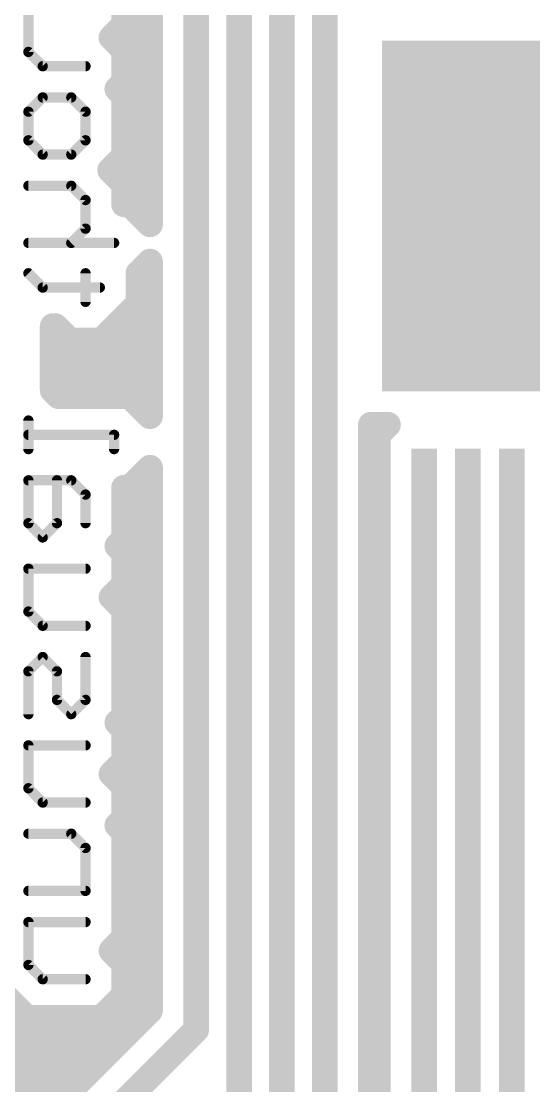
# Model space of a CAD drawing. Extents: x 0 to 60.4, y 0 to 60.5.
# Drawn here: x 19.38 to 26.98, y 17.33 to 33.11 of the extents above; entities that cross this region are included whole.
import ezdxf

# ---------------------------------------------------------------- set-up
doc = ezdxf.new("R2010")
doc.units = 0
doc.layers.add('16', color=175, linetype='CONTINUOUS')

# ---------------------------------------------------------------- blocks, each defined once
blk = doc.blocks.new('RECT')
blk.add_solid([(-0.5, -0.5), (0.5, -0.5), (-0.5, 0.5), (0.5, 0.5)])

msp = doc.modelspace()

# ---------------------------------------------------------------- linework, layer by layer
at = {"layer": '16'}
for points, const_width in [([(21.971, 36.195), (21.971, 18.161)], 0.381), ([(22.606, 35.814), (22.606, 16.256)], 0.381), ([(23.241, 35.433), (23.241, 14.351)], 0.381), ([(23.876, 35.052), (23.876, 12.446)], 0.381), ([(21.2852, 34.7887), (21.2852, 30.1016)], 0.381), ([(20.9007, 33.0558), (20.9007, 33.5292)], 0.381), ([(19.4818, 32.657), (19.4818, 33.2925)], 0.1524), ([(20.9007, 33.147), (21.2852, 33.147)], 0.381), ([(20.7137, 32.8688), (20.9007, 33.0558)], 0.381), ([(20.9007, 32.6818), (20.7137, 32.8688)], 0.381), ([(20.8165, 32.766), (21.2852, 32.766)], 0.381), ([(20.9007, 32.2084), (20.9007, 32.6818)], 0.381), ([(19.6936, 32.4451), (19.4818, 32.657)], 0.1524), ([(20.3292, 32.4451), (19.6936, 32.4451)], 0.1524), ([(20.9007, 32.385), (21.2852, 32.385)], 0.381), ([(20.8003, 32.108), (20.9007, 32.2084)], 0.381), ([(20.9007, 32.0077), (20.8003, 32.108)], 0.381), ([(20.9007, 31.584), (20.9007, 32.0077)], 0.381), ([(20.9007, 32.004), (21.2852, 32.004)], 0.381), ([(19.4818, 31.7709), (19.6936, 31.9828)], 0.1524), ([(19.6936, 31.9828), (20.1173, 31.9828)], 0.1524), ([(20.1173, 31.9828), (20.3292, 31.7709)], 0.1524), ([(19.4818, 31.3472), (19.4818, 31.7709)], 0.1524), ([(20.3292, 31.7709), (20.3292, 31.3472)], 0.1524), ([(20.9007, 31.623), (21.2852, 31.623)], 0.381), ([(20.9007, 31.3448), (20.9007, 31.584)], 0.381), ([(20.9007, 31.584), (20.9007, 31.584)], 0.381), ([(19.6936, 31.1354), (19.4818, 31.3472)], 0.1524), ([(20.3292, 31.3472), (20.1173, 31.1354)], 0.1524), ([(20.9007, 31.1105), (20.9007, 31.3448)], 0.381), ([(20.9007, 31.242), (21.2852, 31.242)], 0.381), ([(20.6944, 30.9042), (20.8927, 31.1026)], 0.381), ([(20.8927, 31.1026), (20.9007, 31.1105)], 0.381), ([(20.9007, 31.1105), (20.9007, 31.1105)], 0.381), ([(20.1173, 31.1354), (19.6936, 31.1354)], 0.1524), ([(20.9007, 30.6979), (20.6944, 30.9042)], 0.381), ([(20.7376, 30.861), (21.2852, 30.861)], 0.381), ([(20.9007, 30.3972), (20.9007, 30.6979)], 0.381), ([(20.1173, 30.6731), (19.4818, 30.6731)], 0.1524), ([(20.3292, 30.4612), (20.1173, 30.6731)], 0.1524), ([(20.9007, 30.48), (21.2852, 30.48)], 0.381), ([(20.3292, 30.0375), (20.3292, 30.4612)], 0.1524), ([(20.9896, 30.3972), (20.9007, 30.3972)], 0.381), ([(21.2852, 30.1016), (20.9896, 30.3972)], 0.381), ([(20.1173, 29.8257), (20.3292, 30.0375)], 0.1524), ([(20.7529, 29.8257), (19.4818, 29.8257)], 0.1524), ([(21.1125, 29.3771), (21.2852, 29.5498)], 0.381), ([(21.2852, 29.5498), (21.2852, 27.2574)], 0.381), ([(21.1125, 28.9276), (21.1125, 29.3771)], 0.381), ([(21.1125, 29.337), (21.2852, 29.337)], 0.381), ([(19.6936, 29.1644), (19.4818, 29.3762)], 0.1524), ([(20.3292, 28.9525), (20.3292, 29.3762)], 0.1524), ([(20.541, 29.1644), (19.6936, 29.1644)], 0.1524), ([(20.9007, 28.7158), (21.1125, 28.9276)], 0.381), ([(21.1125, 28.956), (21.2852, 28.956)], 0.381), ([(20.5659, 28.381), (20.9007, 28.7158)], 0.381), ([(20.9007, 28.7158), (20.9007, 28.7158)], 0.381), ([(19.8415, 27.6419), (19.8415, 28.5929)], 0.381), ([(19.8415, 28.5929), (19.8806, 28.5929)], 0.381), ([(19.8415, 28.575), (19.8985, 28.575)], 0.381), ([(19.8806, 28.5929), (20.0925, 28.381)], 0.381), ([(20.7599, 28.575), (21.2852, 28.575)], 0.381), ([(20.0925, 28.381), (20.5659, 28.381)], 0.381), ([(19.8415, 28.194), (21.2852, 28.194)], 0.381), ([(19.8415, 27.813), (21.2852, 27.813)], 0.381), ([(19.9304, 27.553), (19.8415, 27.6419)], 0.381), ([(20.9896, 27.553), (19.9304, 27.553)], 0.381), ([(21.2852, 27.2574), (20.9896, 27.553)], 0.381), ([(21.1106, 27.432), (21.2852, 27.432)], 0.381), ([(24.5618, 12.3096), (24.5618, 27.1307)], 0.381), ([(24.5618, 27.1307), (24.8147, 27.1307)], 0.381), ([(24.8147, 27.1307), (24.6652, 26.9812)], 0.381), ([(19.4818, 26.7696), (19.4818, 27.1933)], 0.1524), ([(24.5618, 27.051), (24.735, 27.051)], 0.381), ([(24.6652, 26.9812), (24.6652, 11.6651)], 0.381), ([(20.7529, 26.9815), (19.4818, 26.9815)], 0.1524), ([(20.7529, 26.7696), (20.7529, 26.9815)], 0.1524), ([(24.5618, 26.67), (24.6652, 26.67)], 0.381), ([(20.9896, 26.1981), (21.2852, 26.4937)], 0.381), ([(21.2852, 26.4937), (21.2852, 18.4451)], 0.381), ([(20.1173, 26.3073), (19.4818, 26.3073)], 0.1524), ([(19.4818, 26.3073), (19.4818, 25.6718)], 0.1524), ([(19.9055, 25.6718), (19.9055, 26.3073)], 0.1524), ([(20.3292, 26.0955), (20.1173, 26.3073)], 0.1524), ([(20.9007, 25.435), (20.9007, 26.1981)], 0.381), ([(20.9007, 26.1981), (20.9896, 26.1981)], 0.381), ([(21.0805, 26.289), (21.2852, 26.289)], 0.381), ([(24.5618, 26.289), (24.6652, 26.289)], 0.381), ([(25.351, 26.276), (25.351, 11.381)], 0.381), ([(26.001, 26.276), (26.001, 9.491)], 0.381), ([(26.651, 26.276), (26.651, 7.601)], 0.381), ([(20.3292, 25.6718), (20.3292, 26.0955)], 0.1524), ([(20.9007, 25.908), (21.2852, 25.908)], 0.381), ([(24.5618, 25.908), (24.6652, 25.908)], 0.381), ([(19.4818, 25.6718), (19.6936, 25.4599)], 0.1524), ([(19.6936, 25.4599), (19.9055, 25.6718)], 0.1524), ([(20.8003, 25.3347), (20.9007, 25.435)], 0.381), ([(20.9007, 25.527), (21.2852, 25.527)], 0.381), ([(24.5618, 25.527), (24.6652, 25.527)], 0.381), ([(20.9007, 25.2343), (20.8003, 25.3347)], 0.381), ([(20.9007, 24.7609), (20.9007, 25.2343)], 0.381), ([(20.9007, 25.146), (21.2852, 25.146)], 0.381), ([(24.5618, 25.146), (24.6652, 25.146)], 0.381), ([(19.4818, 24.362), (19.4818, 24.9976)], 0.1524), ([(19.4818, 24.9976), (20.3292, 24.9976)], 0.1524), ([(20.7137, 24.5739), (20.9007, 24.7609)], 0.381), ([(20.9007, 24.765), (21.2852, 24.765)], 0.381), ([(24.5618, 24.765), (24.6652, 24.765)], 0.381), ([(20.9007, 24.3869), (20.7137, 24.5739)], 0.381), ([(20.9007, 23.289), (20.9007, 24.3869)], 0.381), ([(20.9007, 24.384), (21.2852, 24.384)], 0.381), ([(24.5618, 24.384), (24.6652, 24.384)], 0.381), ([(19.6936, 24.1502), (19.4818, 24.362)], 0.1524), ([(20.3292, 24.1502), (19.6936, 24.1502)], 0.1524), ([(20.9007, 24.003), (21.2852, 24.003)], 0.381), ([(24.5618, 24.003), (24.6652, 24.003)], 0.381), ([(19.4818, 23.476), (19.6936, 23.6879)], 0.1524), ([(19.6936, 23.6879), (19.9055, 23.476)], 0.1524), ([(20.3292, 23.0523), (20.3292, 23.6879)], 0.1524), ([(20.9007, 23.622), (21.2852, 23.622)], 0.381), ([(24.5618, 23.622), (24.6652, 23.622)], 0.381), ([(19.4818, 22.8405), (19.4818, 23.476)], 0.1524), ([(19.9055, 23.476), (19.9055, 23.0523)], 0.1524), ([(20.9007, 23.0547), (20.9007, 23.289)], 0.381), ([(20.9007, 23.289), (20.9007, 23.289)], 0.381), ([(20.9007, 23.241), (21.2852, 23.241)], 0.381), ([(24.5618, 23.241), (24.6652, 23.241)], 0.381), ([(20.9007, 22.8156), (20.9007, 23.0547)], 0.381), ([(19.9055, 23.0523), (20.1173, 22.8405)], 0.1524), ([(20.1173, 22.8405), (20.3292, 23.0523)], 0.1524), ([(20.9007, 22.86), (21.2852, 22.86)], 0.381), ([(24.5618, 22.86), (24.6652, 22.86)], 0.381), ([(20.8003, 22.7152), (20.9007, 22.8156)], 0.381), ([(20.9007, 22.6149), (20.8003, 22.7152)], 0.381), ([(20.9007, 22.1414), (20.9007, 22.6149)], 0.381), ([(20.9007, 22.479), (21.2852, 22.479)], 0.381), ([(24.5618, 22.479), (24.6652, 22.479)], 0.381), ([(19.4818, 21.7426), (19.4818, 22.3781)], 0.1524), ([(19.4818, 22.3781), (20.3292, 22.3781)], 0.1524), ([(20.7137, 21.9544), (20.9007, 22.1414)], 0.381), ([(20.8573, 22.098), (21.2852, 22.098)], 0.381), ([(24.5618, 22.098), (24.6652, 22.098)], 0.381), ([(20.9007, 21.7675), (20.7137, 21.9544)], 0.381), ([(20.9007, 21.294), (20.9007, 21.7675)], 0.381), ([(19.6936, 21.5307), (19.4818, 21.7426)], 0.1524), ([(20.9007, 21.717), (21.2852, 21.717)], 0.381), ([(24.5618, 21.717), (24.6652, 21.717)], 0.381), ([(20.3292, 21.5307), (19.6936, 21.5307)], 0.1524), ([(20.8003, 21.1936), (20.9007, 21.294)], 0.381), ([(20.9007, 21.336), (21.2852, 21.336)], 0.381), ([(24.5618, 21.336), (24.6652, 21.336)], 0.381), ([(20.9007, 21.0933), (20.8003, 21.1936)], 0.381), ([(20.1173, 21.0684), (19.4818, 21.0684)], 0.1524), ([(20.3292, 20.8566), (20.1173, 21.0684)], 0.1524), ([(20.9007, 19.522), (20.9007, 21.0933)], 0.381), ([(20.9007, 20.955), (21.2852, 20.955)], 0.381), ([(24.5618, 20.955), (24.6652, 20.955)], 0.381), ([(20.3292, 20.221), (20.3292, 20.8566)], 0.1524), ([(20.9007, 20.574), (21.2852, 20.574)], 0.381), ([(24.5618, 20.574), (24.6652, 20.574)], 0.381), ([(20.9007, 20.193), (21.2852, 20.193)], 0.381), ([(24.5618, 20.193), (24.6652, 20.193)], 0.381), ([(19.4818, 20.221), (20.3292, 20.221)], 0.1524), ([(20.9007, 19.812), (21.2852, 19.812)], 0.381), ([(24.5618, 19.812), (24.6652, 19.812)], 0.381), ([(19.4818, 19.1231), (19.4818, 19.7587)], 0.1524), ([(19.4818, 19.7587), (20.3292, 19.7587)], 0.1524), ([(20.7137, 19.335), (20.9007, 19.522)], 0.381), ([(20.8097, 19.431), (21.2852, 19.431)], 0.381), ([(24.5618, 19.431), (24.6652, 19.431)], 0.381), ([(20.9007, 19.148), (20.7137, 19.335)], 0.381), ([(20.9007, 18.6746), (20.9007, 19.148)], 0.381), ([(19.6936, 18.9113), (19.4818, 19.1231)], 0.1524), ([(20.9007, 19.05), (21.2852, 19.05)], 0.381), ([(24.5618, 19.05), (24.6652, 19.05)], 0.381), ([(18.9103, 18.8864), (19.2451, 18.5516)], 0.381), ([(20.3292, 18.9113), (19.6936, 18.9113)], 0.1524), ([(20.5659, 18.3398), (20.9007, 18.6746)], 0.381), ([(20.8951, 18.669), (21.2852, 18.669)], 0.381), ([(24.5618, 18.669), (24.6652, 18.669)], 0.381), ([(21.2852, 18.4451), (11.6412, 8.8011)], 0.381), ([(19.2451, 18.5516), (19.4569, 18.3398)], 0.381), ([(15.7092, 18.288), (21.1281, 18.288)], 0.381), ([(19.4569, 18.3398), (20.5659, 18.3398)], 0.381), ([(24.5618, 18.288), (24.6652, 18.288)], 0.381), ([(21.971, 18.161), (11.176, 7.366)], 0.381), ([(6.9088, 17.907), (20.7471, 17.907)], 0.381), ([(24.5618, 17.907), (24.6652, 17.907)], 0.381), ([(6.9088, 17.526), (20.3661, 17.526)], 0.381), ([(24.5618, 17.526), (24.6652, 17.526)], 0.381), ([(6.9088, 17.145), (19.9851, 17.145)], 0.381), ([(24.5618, 17.145), (24.6652, 17.145)], 0.381)]:
    msp.add_lwpolyline(points, dxfattribs=dict(at, const_width=const_width))
for points, const_width in [([(20.9007, 33.2422, 1), (20.9007, 33.0517)], 0.1905), ([(21.2852, 33.0517, 1), (21.2852, 33.2422)], 0.1905), ([(20.8054, 33.0558, 1), (20.9959, 33.0558)], 0.1905), ([(20.968, 32.9884, 1), (20.8333, 33.1231)], 0.1905), ([(20.7811, 32.9362, 1), (20.6464, 32.8015)], 0.1905), ([(20.6464, 32.9362, 1), (20.7811, 32.8015)], 0.1905), ([(20.8165, 32.8612, 1), (20.8165, 32.6707)], 0.1905), ([(20.9959, 32.6818, 1), (20.8054, 32.6818)], 0.1905), ([(20.8333, 32.6145, 1), (20.968, 32.7492)], 0.1905), ([(21.2852, 32.6707, 1), (21.2852, 32.8612)], 0.1905), ([(19.5087, 32.6839, 1), (19.4549, 32.63)], 0.0762), ([(19.4437, 32.657, 1), (19.5199, 32.657)], 0.0762), ([(19.6936, 32.4832, 1), (19.6936, 32.407)], 0.0762), ([(19.6667, 32.4182, 1), (19.7206, 32.4721)], 0.0762), ([(20.3292, 32.407, 1), (20.3292, 32.4832)], 0.0762), ([(20.9007, 32.4802, 1), (20.9007, 32.2897)], 0.1905), ([(21.2852, 32.2897, 1), (21.2852, 32.4802)], 0.1905), ([(20.968, 32.141, 1), (20.8333, 32.2757)], 0.1905), ([(20.8677, 32.1754, 1), (20.733, 32.0407)], 0.1905), ([(20.733, 32.1754, 1), (20.8677, 32.0407)], 0.1905), ([(20.8054, 32.2084, 1), (20.9959, 32.2084)], 0.1905), ([(20.9959, 32.0077, 1), (20.8054, 32.0077)], 0.1905), ([(20.9007, 32.0993, 1), (20.9007, 31.9088)], 0.1905), ([(21.2852, 31.9088, 1), (21.2852, 32.0993)], 0.1905), ([(19.6936, 32.0209, 1), (19.6936, 31.9447)], 0.0762), ([(19.7206, 31.9558, 1), (19.6667, 32.0097)], 0.0762), ([(20.1443, 32.0097, 1), (20.0904, 31.9558)], 0.0762), ([(20.1173, 31.9447, 1), (20.1173, 32.0209)], 0.0762), ([(20.8333, 31.9403, 1), (20.968, 32.075)], 0.1905), ([(19.5199, 31.7709, 1), (19.4437, 31.7709)], 0.0762), ([(19.4549, 31.7979, 1), (19.5087, 31.744)], 0.0762), ([(20.3673, 31.7709, 1), (20.2911, 31.7709)], 0.0762), ([(20.3022, 31.744, 1), (20.3561, 31.7979)], 0.0762), ([(20.9959, 31.584, 1), (20.8054, 31.584)], 0.1905), ([(20.9007, 31.7183, 1), (20.9007, 31.5278)], 0.1905), ([(20.968, 31.6513, 1), (20.8333, 31.5166)], 0.1905), ([(20.8333, 31.5166, 1), (20.968, 31.6513)], 0.1905), ([(21.2852, 31.5278, 1), (21.2852, 31.7183)], 0.1905), ([(20.8054, 31.584, 1), (20.9959, 31.584)], 0.1905), ([(19.5087, 31.3742, 1), (19.4549, 31.3203)], 0.0762), ([(20.3561, 31.3203, 1), (20.3023, 31.3742)], 0.0762), ([(20.9959, 31.3448, 1), (20.8054, 31.3448)], 0.1905), ([(20.8054, 31.3448, 1), (20.9959, 31.3448)], 0.1905), ([(20.9007, 31.3373, 1), (20.9007, 31.1468)], 0.1905), ([(21.2852, 31.1468, 1), (21.2852, 31.3373)], 0.1905), ([(19.4437, 31.3472, 1), (19.5199, 31.3472)], 0.0762), ([(20.2911, 31.3472, 1), (20.3673, 31.3472)], 0.0762), ([(20.8254, 31.1699, 1), (20.9601, 31.0352)], 0.1905), ([(20.8333, 31.1779, 1), (20.968, 31.0432)], 0.1905), ([(20.9601, 31.0352, 1), (20.8254, 31.1699)], 0.1905), ([(20.968, 31.0431, 1), (20.8333, 31.1779)], 0.1905), ([(20.968, 31.0432, 1), (20.8333, 31.1779)], 0.1905), ([(19.6936, 31.1735, 1), (19.6936, 31.0973)], 0.0762), ([(19.6667, 31.1084, 1), (19.7206, 31.1623)], 0.0762), ([(20.0904, 31.1623, 1), (20.1443, 31.1084)], 0.0762), ([(20.1173, 31.0973, 1), (20.1173, 31.1735)], 0.0762), ([(20.7617, 30.9716, 1), (20.627, 30.8369)], 0.1905), ([(20.8054, 31.1105, 1), (20.9959, 31.1105)], 0.1905), ([(20.627, 30.9716, 1), (20.7617, 30.8369)], 0.1905), ([(20.7376, 30.9563, 1), (20.7376, 30.7658)], 0.1905), ([(21.2852, 30.7658, 1), (21.2852, 30.9563)], 0.1905), ([(20.9959, 30.6979, 1), (20.8054, 30.6979)], 0.1905), ([(20.8333, 30.6306, 1), (20.968, 30.7653)], 0.1905), ([(19.4818, 30.7112, 1), (19.4818, 30.635)], 0.0762), ([(20.1443, 30.7, 1), (20.0904, 30.6461)], 0.0762), ([(20.1173, 30.635, 1), (20.1173, 30.7112)], 0.0762), ([(20.9007, 30.5753, 1), (20.9007, 30.3848)], 0.1905), ([(21.2852, 30.3848, 1), (21.2852, 30.5753)], 0.1905), ([(20.3673, 30.4612, 1), (20.2911, 30.4612)], 0.0762), ([(20.3022, 30.4343, 1), (20.3561, 30.4881)], 0.0762), ([(20.8054, 30.3972, 1), (20.9959, 30.3972)], 0.1905), ([(20.9007, 30.4924, 1), (20.9007, 30.3019)], 0.1905), ([(21.057, 30.4645, 1), (20.9223, 30.3298)], 0.1905), ([(20.9896, 30.3019, 1), (20.9896, 30.4924)], 0.1905), ([(21.1899, 30.1016, 1), (21.3804, 30.1016)], 0.1905), ([(21.2178, 30.0342, 1), (21.3526, 30.1689)], 0.1905), ([(20.2911, 30.0375, 1), (20.3673, 30.0375)], 0.0762), ([(20.3561, 30.0106, 1), (20.3023, 30.0645)], 0.0762), ([(19.4818, 29.8638, 1), (19.4818, 29.7876)], 0.0762), ([(20.0904, 29.8526, 1), (20.1443, 29.7987)], 0.0762), ([(20.7529, 29.7876, 1), (20.7529, 29.8638)], 0.0762), ([(21.3804, 29.5498, 1), (21.1899, 29.5498)], 0.1905), ([(21.3526, 29.4824, 1), (21.2178, 29.6171)], 0.1905), ([(21.2078, 29.3771, 1), (21.0173, 29.3771)], 0.1905), ([(21.1125, 29.4322, 1), (21.1125, 29.2417)], 0.1905), ([(21.0452, 29.4444, 1), (21.1799, 29.3097)], 0.1905), ([(21.2852, 29.2417, 1), (21.2852, 29.4322)], 0.1905), ([(19.5087, 29.4032, 1), (19.4549, 29.3493)], 0.0762), ([(20.3673, 29.3762, 1), (20.2911, 29.3762)], 0.0762), ([(19.6936, 29.2025, 1), (19.6936, 29.1263)], 0.0762), ([(19.6667, 29.1374, 1), (19.7206, 29.1913)], 0.0762), ([(20.541, 29.1263, 1), (20.541, 29.2025)], 0.0762), ([(21.1125, 29.0513, 1), (21.1125, 28.8608)], 0.1905), ([(21.1799, 28.8603, 1), (21.0452, 28.995)], 0.1905), ([(21.2852, 28.8608, 1), (21.2852, 29.0513)], 0.1905), ([(20.2911, 28.9525, 1), (20.3673, 28.9525)], 0.0762), ([(20.9959, 28.7158, 1), (20.8054, 28.7158)], 0.1905), ([(20.8333, 28.7831, 1), (20.968, 28.6484)], 0.1905), ([(20.968, 28.6484, 1), (20.8333, 28.7831)], 0.1905), ([(21.0173, 28.9276, 1), (21.2078, 28.9276)], 0.1905), ([(19.9367, 28.5929, 1), (19.7462, 28.5929)], 0.1905), ([(19.8415, 28.6881, 1), (19.8415, 28.4976)], 0.1905), ([(19.8415, 28.6703, 1), (19.8415, 28.4798)], 0.1905), ([(19.948, 28.6602, 1), (19.8133, 28.5255)], 0.1905), ([(19.8806, 28.4976, 1), (19.8806, 28.6881)], 0.1905), ([(19.8985, 28.4798, 1), (19.8985, 28.6703)], 0.1905), ([(20.7599, 28.6703, 1), (20.7599, 28.4798)], 0.1905), ([(20.8054, 28.7158, 1), (20.9959, 28.7158)], 0.1905), ([(21.2852, 28.4798, 1), (21.2852, 28.6703)], 0.1905), ([(20.0925, 28.4763, 1), (20.0925, 28.2858)], 0.1905), ([(20.5659, 28.2858, 1), (20.5659, 28.4763)], 0.1905), ([(20.0251, 28.3137, 1), (20.1598, 28.4484)], 0.1905), ([(20.4986, 28.4484, 1), (20.6333, 28.3137)], 0.1905), ([(19.8415, 28.2893, 1), (19.8415, 28.0988)], 0.1905), ([(21.2852, 28.0988, 1), (21.2852, 28.2893)], 0.1905), ([(19.8415, 27.9083, 1), (19.8415, 27.7178)], 0.1905), ([(21.2852, 27.7178, 1), (21.2852, 27.9083)], 0.1905), ([(19.9088, 27.7093, 1), (19.7741, 27.5746)], 0.1905), ([(19.7462, 27.6419, 1), (19.9367, 27.6419)], 0.1905), ([(19.9304, 27.6482, 1), (19.9304, 27.4577)], 0.1905), ([(19.863, 27.4856, 1), (19.9977, 27.6203)], 0.1905), ([(21.057, 27.6203, 1), (20.9223, 27.4856)], 0.1905), ([(20.9896, 27.4577, 1), (20.9896, 27.6482)], 0.1905), ([(21.1106, 27.5273, 1), (21.1106, 27.3368)], 0.1905), ([(21.2852, 27.3368, 1), (21.2852, 27.5273)], 0.1905), ([(21.1899, 27.2574, 1), (21.3804, 27.2574)], 0.1905), ([(21.2178, 27.19, 1), (21.3526, 27.3247)], 0.1905), ([(24.657, 27.1307, 1), (24.4665, 27.1307)], 0.1905), ([(24.5618, 27.226, 1), (24.5618, 27.0355)], 0.1905), ([(24.8821, 27.0633, 1), (24.7474, 27.1981)], 0.1905), ([(24.8147, 27.0355, 1), (24.8147, 27.226)], 0.1905), ([(19.5199, 27.1933, 1), (19.4437, 27.1933)], 0.0762), ([(24.5618, 27.1463, 1), (24.5618, 26.9558)], 0.1905), ([(24.5978, 27.0485, 1), (24.7326, 26.9138)], 0.1905), ([(24.7605, 26.9812, 1), (24.57, 26.9812)], 0.1905), ([(24.735, 26.9558, 1), (24.735, 27.1463)], 0.1905), ([(19.4818, 27.0196, 1), (19.4818, 26.9434)], 0.0762), ([(20.791, 26.9815, 1), (20.7148, 26.9815)], 0.0762), ([(20.7529, 26.9434, 1), (20.7529, 27.0196)], 0.0762), ([(24.5618, 26.7653, 1), (24.5618, 26.5748)], 0.1905), ([(24.6652, 26.5748, 1), (24.6652, 26.7653)], 0.1905), ([(19.4437, 26.7696, 1), (19.5199, 26.7696)], 0.0762), ([(20.7148, 26.7696, 1), (20.791, 26.7696)], 0.0762), ([(21.3804, 26.4937, 1), (21.1899, 26.4937)], 0.1905), ([(21.3526, 26.4264, 1), (21.2178, 26.5611)], 0.1905), ([(19.4818, 26.3454, 1), (19.4818, 26.2692)], 0.0762), ([(19.5199, 26.3073, 1), (19.4437, 26.3073)], 0.0762), ([(19.9436, 26.3073, 1), (19.8674, 26.3073)], 0.0762), ([(20.1443, 26.3342, 1), (20.0904, 26.2804)], 0.0762), ([(20.1173, 26.2692, 1), (20.1173, 26.3454)], 0.0762), ([(20.9959, 26.1981, 1), (20.8054, 26.1981)], 0.1905), ([(20.9007, 26.2934, 1), (20.9007, 26.1029)], 0.1905), ([(20.9223, 26.2655, 1), (21.057, 26.1308)], 0.1905), ([(21.0805, 26.3843, 1), (21.0805, 26.1938)], 0.1905), ([(20.9896, 26.1029, 1), (20.9896, 26.2934)], 0.1905), ([(21.2852, 26.1938, 1), (21.2852, 26.3843)], 0.1905), ([(24.5618, 26.3843, 1), (24.5618, 26.1938)], 0.1905), ([(24.6652, 26.1938, 1), (24.6652, 26.3843)], 0.1905), ([(25.4463, 26.276, 1), (25.2558, 26.276)], 0.1905), ([(26.0963, 26.276, 1), (25.9058, 26.276)], 0.1905), ([(26.7462, 26.276, 1), (26.5557, 26.276)], 0.1905), ([(20.3673, 26.0955, 1), (20.2911, 26.0955)], 0.0762), ([(20.3022, 26.0685, 1), (20.3561, 26.1224)], 0.0762), ([(20.9007, 26.0033, 1), (20.9007, 25.8128)], 0.1905), ([(21.2852, 25.8128, 1), (21.2852, 26.0033)], 0.1905), ([(24.5618, 26.0033, 1), (24.5618, 25.8128)], 0.1905), ([(24.6652, 25.8128, 1), (24.6652, 26.0033)], 0.1905), ([(19.5087, 25.6987, 1), (19.4549, 25.6448)], 0.0762), ([(19.9324, 25.6448, 1), (19.8786, 25.6987)], 0.0762), ([(19.4437, 25.6718, 1), (19.5199, 25.6718)], 0.0762), ([(19.8674, 25.6718, 1), (19.9436, 25.6718)], 0.0762), ([(20.2911, 25.6718, 1), (20.3673, 25.6718)], 0.0762), ([(20.9007, 25.6223, 1), (20.9007, 25.4318)], 0.1905), ([(20.968, 25.3677, 1), (20.8333, 25.5024)], 0.1905), ([(21.2852, 25.4318, 1), (21.2852, 25.6223)], 0.1905), ([(24.5618, 25.6223, 1), (24.5618, 25.4318)], 0.1905), ([(24.6652, 25.4318, 1), (24.6652, 25.6223)], 0.1905), ([(19.6667, 25.4869, 1), (19.7206, 25.433)], 0.0762), ([(19.6667, 25.433, 1), (19.7206, 25.4869)], 0.0762), ([(20.8677, 25.402, 1), (20.733, 25.2673)], 0.1905), ([(20.733, 25.402, 1), (20.8677, 25.2673)], 0.1905), ([(20.8054, 25.435, 1), (20.9959, 25.435)], 0.1905), ([(20.9959, 25.2343, 1), (20.8054, 25.2343)], 0.1905), ([(20.9007, 25.2413, 1), (20.9007, 25.0508)], 0.1905), ([(20.8333, 25.167, 1), (20.968, 25.3017)], 0.1905), ([(21.2852, 25.0508, 1), (21.2852, 25.2413)], 0.1905), ([(24.5618, 25.2413, 1), (24.5618, 25.0508)], 0.1905), ([(24.6652, 25.0508, 1), (24.6652, 25.2413)], 0.1905), ([(19.5199, 24.9976, 1), (19.4437, 24.9976)], 0.0762), ([(19.4818, 25.0357, 1), (19.4818, 24.9595)], 0.0762), ([(20.3292, 24.9595, 1), (20.3292, 25.0357)], 0.0762), ([(20.9007, 24.8603, 1), (20.9007, 24.6698)], 0.1905), ([(20.968, 24.6935, 1), (20.8333, 24.8282)], 0.1905), ([(21.2852, 24.6698, 1), (21.2852, 24.8603)], 0.1905), ([(24.5618, 24.8603, 1), (24.5618, 24.6698)], 0.1905), ([(24.6652, 24.6698, 1), (24.6652, 24.8603)], 0.1905), ([(20.8054, 24.7609, 1), (20.9959, 24.7609)], 0.1905), ([(20.7811, 24.6412, 1), (20.6464, 24.5065)], 0.1905), ([(20.6464, 24.6412, 1), (20.7811, 24.5065)], 0.1905), ([(20.9959, 24.3869, 1), (20.8054, 24.3869)], 0.1905), ([(20.9007, 24.4793, 1), (20.9007, 24.2888)], 0.1905), ([(20.8333, 24.3196, 1), (20.968, 24.4543)], 0.1905), ([(21.2852, 24.2888, 1), (21.2852, 24.4793)], 0.1905), ([(24.5618, 24.4793, 1), (24.5618, 24.2888)], 0.1905), ([(24.6652, 24.2888, 1), (24.6652, 24.4793)], 0.1905), ([(19.5087, 24.389, 1), (19.4549, 24.3351)], 0.0762), ([(19.4437, 24.362, 1), (19.5199, 24.362)], 0.0762), ([(19.6936, 24.1883, 1), (19.6936, 24.1121)], 0.0762), ([(19.6667, 24.1232, 1), (19.7206, 24.1771)], 0.0762), ([(20.3292, 24.1121, 1), (20.3292, 24.1883)], 0.0762), ([(20.9007, 24.0983, 1), (20.9007, 23.9078)], 0.1905), ([(21.2852, 23.9078, 1), (21.2852, 24.0983)], 0.1905), ([(24.5618, 24.0983, 1), (24.5618, 23.9078)], 0.1905), ([(24.6652, 23.9078, 1), (24.6652, 24.0983)], 0.1905), ([(19.7206, 23.7148, 1), (19.6667, 23.6609)], 0.0762), ([(19.7206, 23.6609, 1), (19.6667, 23.7148)], 0.0762), ([(20.3673, 23.6879, 1), (20.2911, 23.6879)], 0.0762), ([(20.9007, 23.7172, 1), (20.9007, 23.5267)], 0.1905), ([(21.2852, 23.5267, 1), (21.2852, 23.7172)], 0.1905), ([(24.5618, 23.7172, 1), (24.5618, 23.5267)], 0.1905), ([(24.6652, 23.5267, 1), (24.6652, 23.7172)], 0.1905), ([(19.5199, 23.476, 1), (19.4437, 23.476)], 0.0762), ([(19.4549, 23.5029, 1), (19.5087, 23.4491)], 0.0762), ([(19.9436, 23.476, 1), (19.8674, 23.476)], 0.0762), ([(19.8786, 23.4491, 1), (19.9324, 23.5029)], 0.0762), ([(20.9959, 23.289, 1), (20.8054, 23.289)], 0.1905), ([(20.8054, 23.289, 1), (20.9959, 23.289)], 0.1905), ([(20.968, 23.3564, 1), (20.8333, 23.2217)], 0.1905), ([(20.9007, 23.3362, 1), (20.9007, 23.1457)], 0.1905), ([(20.8333, 23.2217, 1), (20.968, 23.3564)], 0.1905), ([(21.2852, 23.1457, 1), (21.2852, 23.3362)], 0.1905), ([(24.5618, 23.3362, 1), (24.5618, 23.1457)], 0.1905), ([(24.6652, 23.1457, 1), (24.6652, 23.3362)], 0.1905), ([(20.9959, 23.0547, 1), (20.8054, 23.0547)], 0.1905), ([(19.9324, 23.0793, 1), (19.8786, 23.0254)], 0.0762), ([(19.8674, 23.0523, 1), (19.9436, 23.0523)], 0.0762), ([(20.2911, 23.0523, 1), (20.3673, 23.0523)], 0.0762), ([(20.3561, 23.0254, 1), (20.3023, 23.0793)], 0.0762), ([(20.8054, 23.0547, 1), (20.9959, 23.0547)], 0.1905), ([(20.9007, 22.9552, 1), (20.9007, 22.7647)], 0.1905), ([(21.2852, 22.7647, 1), (21.2852, 22.9552)], 0.1905), ([(24.5618, 22.9552, 1), (24.5618, 22.7647)], 0.1905), ([(24.6652, 22.7647, 1), (24.6652, 22.9552)], 0.1905), ([(19.4437, 22.8405, 1), (19.5199, 22.8405)], 0.0762), ([(20.0904, 22.8674, 1), (20.1443, 22.8135)], 0.0762), ([(20.0904, 22.8135, 1), (20.1443, 22.8674)], 0.0762), ([(20.8677, 22.7826, 1), (20.733, 22.6479)], 0.1905), ([(20.8054, 22.8156, 1), (20.9959, 22.8156)], 0.1905), ([(20.968, 22.7482, 1), (20.8333, 22.8829)], 0.1905), ([(20.733, 22.7826, 1), (20.8677, 22.6479)], 0.1905), ([(20.9959, 22.6149, 1), (20.8054, 22.6149)], 0.1905), ([(20.8333, 22.5475, 1), (20.968, 22.6822)], 0.1905), ([(20.9007, 22.5743, 1), (20.9007, 22.3838)], 0.1905), ([(21.2852, 22.3838, 1), (21.2852, 22.5743)], 0.1905), ([(24.5618, 22.5743, 1), (24.5618, 22.3838)], 0.1905), ([(24.6652, 22.3838, 1), (24.6652, 22.5743)], 0.1905), ([(19.5199, 22.3781, 1), (19.4437, 22.3781)], 0.0762), ([(19.4818, 22.4162, 1), (19.4818, 22.34)], 0.0762), ([(20.3292, 22.34, 1), (20.3292, 22.4162)], 0.0762), ([(20.8573, 22.1933, 1), (20.8573, 22.0028)], 0.1905), ([(20.968, 22.0741, 1), (20.8333, 22.2088)], 0.1905), ([(21.2852, 22.0028, 1), (21.2852, 22.1933)], 0.1905), ([(24.5618, 22.1933, 1), (24.5618, 22.0028)], 0.1905), ([(24.6652, 22.0028, 1), (24.6652, 22.1933)], 0.1905), ([(20.7811, 22.0218, 1), (20.6464, 21.8871)], 0.1905), ([(20.6464, 22.0218, 1), (20.7811, 21.8871)], 0.1905), ([(20.8054, 22.1414, 1), (20.9959, 22.1414)], 0.1905), ([(20.9959, 21.7675, 1), (20.8054, 21.7675)], 0.1905), ([(19.5087, 21.7695, 1), (19.4549, 21.7156)], 0.0762), ([(19.4437, 21.7426, 1), (19.5199, 21.7426)], 0.0762), ([(20.9007, 21.8123, 1), (20.9007, 21.6218)], 0.1905), ([(20.8333, 21.7001, 1), (20.968, 21.8348)], 0.1905), ([(21.2852, 21.6218, 1), (21.2852, 21.8123)], 0.1905), ([(24.5618, 21.8123, 1), (24.5618, 21.6218)], 0.1905), ([(24.6652, 21.6218, 1), (24.6652, 21.8123)], 0.1905), ([(19.6936, 21.5688, 1), (19.6936, 21.4926)], 0.0762), ([(19.6667, 21.5038, 1), (19.7206, 21.5577)], 0.0762), ([(20.3292, 21.4926, 1), (20.3292, 21.5688)], 0.0762), ([(20.9007, 21.4313, 1), (20.9007, 21.2408)], 0.1905), ([(20.968, 21.2267, 1), (20.8333, 21.3614)], 0.1905), ([(21.2852, 21.2408, 1), (21.2852, 21.4313)], 0.1905), ([(24.5618, 21.4313, 1), (24.5618, 21.2408)], 0.1905), ([(24.6652, 21.2408, 1), (24.6652, 21.4313)], 0.1905), ([(20.8677, 21.261, 1), (20.733, 21.1263)], 0.1905), ([(20.733, 21.261, 1), (20.8677, 21.1263)], 0.1905), ([(20.8054, 21.294, 1), (20.9959, 21.294)], 0.1905), ([(19.4818, 21.1065, 1), (19.4818, 21.0303)], 0.0762), ([(20.1443, 21.0953, 1), (20.0904, 21.0415)], 0.0762), ([(20.1173, 21.0303, 1), (20.1173, 21.1065)], 0.0762), ([(20.9959, 21.0933, 1), (20.8054, 21.0933)], 0.1905), ([(20.9007, 21.0503, 1), (20.9007, 20.8598)], 0.1905), ([(20.8333, 21.0259, 1), (20.968, 21.1606)], 0.1905), ([(21.2852, 20.8598, 1), (21.2852, 21.0503)], 0.1905), ([(24.5618, 21.0503, 1), (24.5618, 20.8598)], 0.1905), ([(24.6652, 20.8598, 1), (24.6652, 21.0503)], 0.1905), ([(20.3673, 20.8566, 1), (20.2911, 20.8566)], 0.0762), ([(20.3022, 20.8296, 1), (20.3561, 20.8835)], 0.0762), ([(20.9007, 20.6693, 1), (20.9007, 20.4788)], 0.1905), ([(21.2852, 20.4788, 1), (21.2852, 20.6693)], 0.1905), ([(24.5618, 20.6693, 1), (24.5618, 20.4788)], 0.1905), ([(24.6652, 20.4788, 1), (24.6652, 20.6693)], 0.1905), ([(20.9007, 20.2883, 1), (20.9007, 20.0978)], 0.1905), ([(21.2852, 20.0978, 1), (21.2852, 20.2883)], 0.1905), ([(24.5618, 20.2883, 1), (24.5618, 20.0978)], 0.1905), ([(24.6652, 20.0978, 1), (24.6652, 20.2883)], 0.1905), ([(19.4818, 20.2591, 1), (19.4818, 20.1829)], 0.0762), ([(20.2911, 20.221, 1), (20.3673, 20.221)], 0.0762), ([(20.3292, 20.1829, 1), (20.3292, 20.2591)], 0.0762), ([(20.9007, 19.9073, 1), (20.9007, 19.7168)], 0.1905), ([(21.2852, 19.7168, 1), (21.2852, 19.9073)], 0.1905), ([(24.5618, 19.9073, 1), (24.5618, 19.7168)], 0.1905), ([(24.6652, 19.7168, 1), (24.6652, 19.9073)], 0.1905), ([(19.5199, 19.7587, 1), (19.4437, 19.7587)], 0.0762), ([(19.4818, 19.7968, 1), (19.4818, 19.7206)], 0.0762), ([(20.3292, 19.7206, 1), (20.3292, 19.7968)], 0.0762), ([(20.8097, 19.5263, 1), (20.8097, 19.3358)], 0.1905), ([(20.8054, 19.522, 1), (20.9959, 19.522)], 0.1905), ([(20.968, 19.4546, 1), (20.8333, 19.5893)], 0.1905), ([(21.2852, 19.3358, 1), (21.2852, 19.5263)], 0.1905), ([(24.5618, 19.5263, 1), (24.5618, 19.3358)], 0.1905), ([(24.6652, 19.3358, 1), (24.6652, 19.5263)], 0.1905), ([(20.7811, 19.4023, 1), (20.6464, 19.2676)], 0.1905), ([(20.6464, 19.4023, 1), (20.7811, 19.2676)], 0.1905), ([(20.9959, 19.148, 1), (20.8054, 19.148)], 0.1905), ([(20.8333, 19.0807, 1), (20.968, 19.2154)], 0.1905), ([(19.5087, 19.1501, 1), (19.4549, 19.0962)], 0.0762), ([(19.4437, 19.1231, 1), (19.5199, 19.1231)], 0.0762), ([(20.9007, 19.1453, 1), (20.9007, 18.9548)], 0.1905), ([(21.2852, 18.9548, 1), (21.2852, 19.1453)], 0.1905), ([(24.5618, 19.1453, 1), (24.5618, 18.9548)], 0.1905), ([(24.6652, 18.9548, 1), (24.6652, 19.1453)], 0.1905), ([(19.6936, 18.9494, 1), (19.6936, 18.8732)], 0.0762), ([(19.6667, 18.8843, 1), (19.7206, 18.9382)], 0.0762), ([(20.3292, 18.8732, 1), (20.3292, 18.9494)], 0.0762), ([(20.8951, 18.7643, 1), (20.8951, 18.5738)], 0.1905), ([(20.968, 18.6072, 1), (20.8333, 18.7419)], 0.1905), ([(21.2852, 18.5738, 1), (21.2852, 18.7643)], 0.1905), ([(24.5618, 18.7643, 1), (24.5618, 18.5738)], 0.1905), ([(24.6652, 18.5738, 1), (24.6652, 18.7643)], 0.1905), ([(19.3124, 18.619, 1), (19.1777, 18.4843)], 0.1905), ([(19.1777, 18.4843, 1), (19.3124, 18.619)], 0.1905), ([(20.8054, 18.6746, 1), (20.9959, 18.6746)], 0.1905), ([(21.3526, 18.3777, 1), (21.2178, 18.5124)], 0.1905), ([(19.4569, 18.435, 1), (19.4569, 18.2445)], 0.1905), ([(19.3896, 18.2724, 1), (19.5243, 18.4071)], 0.1905), ([(20.4986, 18.4071, 1), (20.6333, 18.2724)], 0.1905), ([(20.5659, 18.2445, 1), (20.5659, 18.435)], 0.1905), ([(21.1281, 18.1928, 1), (21.1281, 18.3833)], 0.1905), ([(21.1899, 18.4451, 1), (21.3804, 18.4451)], 0.1905), ([(24.5618, 18.3833, 1), (24.5618, 18.1928)], 0.1905), ([(24.6652, 18.1928, 1), (24.6652, 18.3833)], 0.1905), ([(22.0384, 18.0936, 1), (21.9036, 18.2284)], 0.1905), ([(21.8758, 18.161, 1), (22.0663, 18.161)], 0.1905), ([(20.7471, 17.8117, 1), (20.7471, 18.0023)], 0.1905), ([(24.5618, 18.0023, 1), (24.5618, 17.8117)], 0.1905), ([(24.6652, 17.8117, 1), (24.6652, 18.0023)], 0.1905), ([(20.3661, 17.4307, 1), (20.3661, 17.6212)], 0.1905), ([(24.5618, 17.6212, 1), (24.5618, 17.4307)], 0.1905), ([(24.6652, 17.4307, 1), (24.6652, 17.6212)], 0.1905), ([(19.9851, 17.0497, 1), (19.9851, 17.2402)], 0.1905), ([(24.5618, 17.2402, 1), (24.5618, 17.0497)], 0.1905), ([(24.6652, 17.0497, 1), (24.6652, 17.2402)], 0.1905)]:
    msp.add_lwpolyline(points, format="xyb", dxfattribs=dict(at, const_width=const_width))

# ---------------------------------------------------------------- block references
at = {"layer": '16', "xscale": 11, "yscale": 5.2, "rotation": 180}
msp.add_blockref('RECT', (30.226, 30.226), dxfattribs=at)
at = {"layer": '16', "xscale": 0.381, "rotation": 180}
for p in [(25.351, 26.276), (26.001, 26.276), (26.651, 26.276)]:
    msp.add_blockref('RECT', p, dxfattribs=at)

doc.saveas('drawing.dxf')
